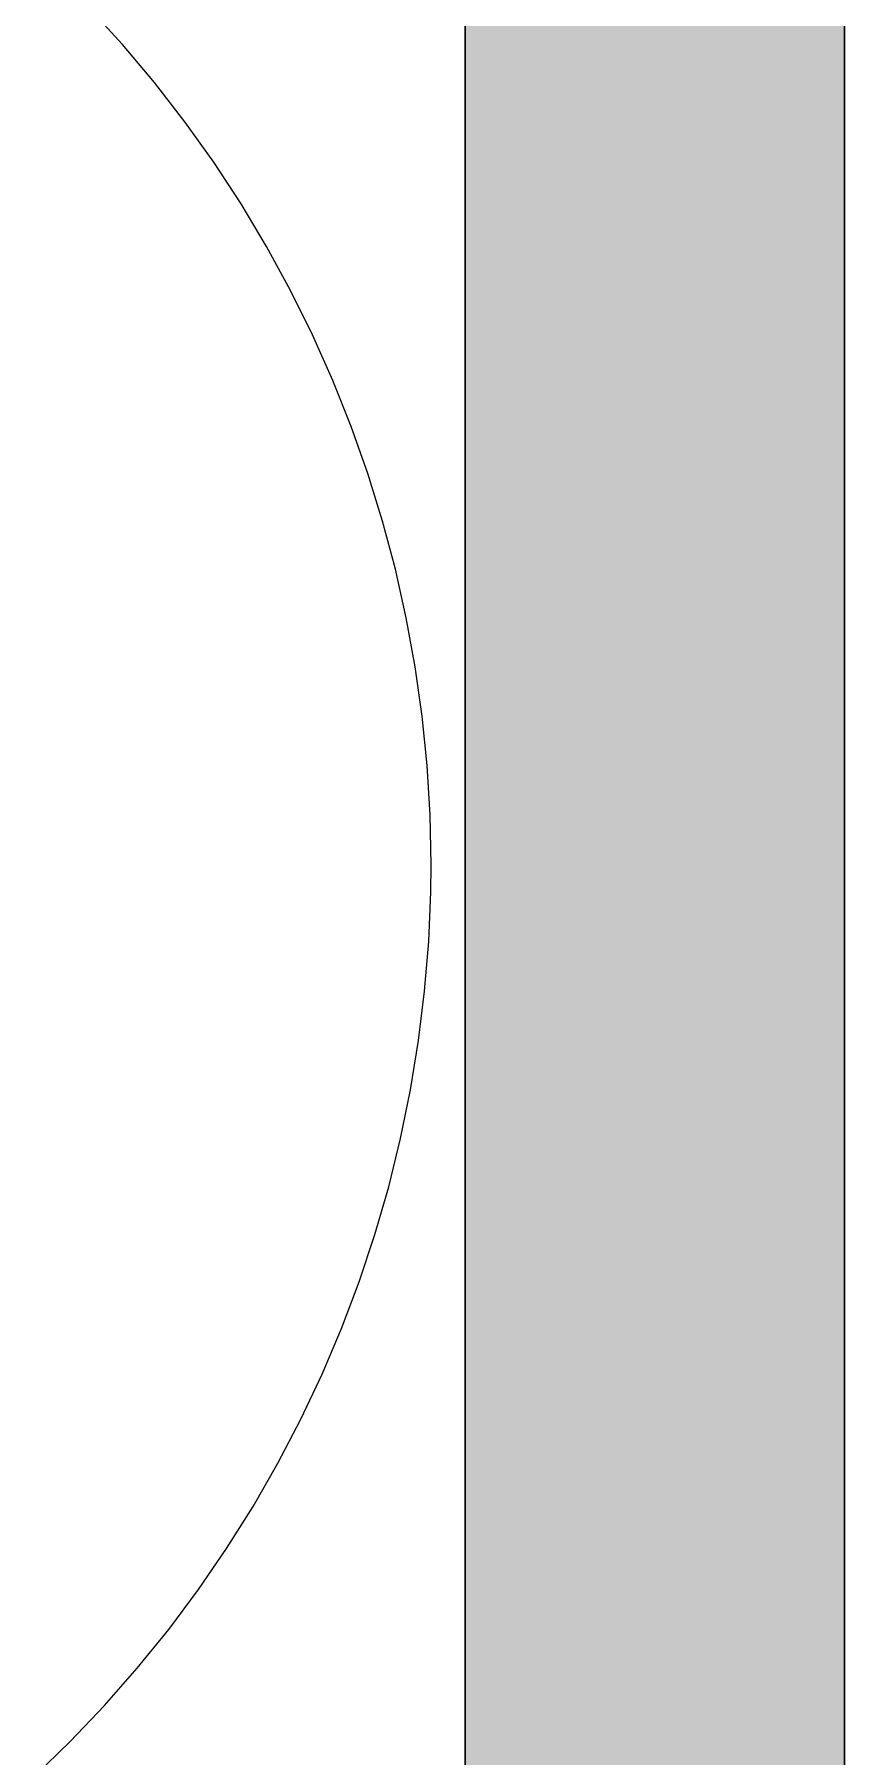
# Model space of a CAD drawing. Header units: millimetres. Extents: x 79795 to 317870, y -36033 to 97293.
# Drawn here: x 167364 to 167624, y 31483 to 32037 of the extents above; entities that cross this region are included whole.
import ezdxf

# ---------------------------------------------------------------- set-up
doc = ezdxf.new("R2010")
doc.units = ezdxf.units.MM
doc.header["$MEASUREMENT"] = 0
for name, color, linetype, lineweight in [('CSM-STL-XX-ZZ-M3-A-XXXX-00001_detached _19_04_21__rvt-1-Level 4$0$A-WALL-PATT', 7, 'CONTINUOUS', 9), ('CSM-STL-XX-ZZ-M3-A-XXXX-00001_detached _19_04_21__rvt-1-Level 4$0$I-WALL', 7, 'CONTINUOUS', 9), ('I-FURN', 8, 'CONTINUOUS', 9)]:
    doc.layers.add(name, color=color, linetype=linetype, lineweight=lineweight)

msp = doc.modelspace()

# ---------------------------------------------------------------- hatches: boundary and pattern name
at = {"layer": 'CSM-STL-XX-ZZ-M3-A-XXXX-00001_detached _19_04_21__rvt-1-Level 4$0$A-WALL-PATT'}
h = msp.add_hatch(color=256, dxfattribs=at)
h.paths.add_polyline_path([(167624.45, 28407.33), (167624.45, 33185.33), (167502.45, 33185.33), (167502.45, 28407.33), (167556.8, 28407.33)], flags=0)
h.paths.add_polyline_path([(167502.45, 34095.33), (167624.45, 34095.33), (167624.45, 34245.33), (167502.45, 34245.33)], flags=0)

# ---------------------------------------------------------------- linework, layer by layer
at = {"layer": 'CSM-STL-XX-ZZ-M3-A-XXXX-00001_detached _19_04_21__rvt-1-Level 4$0$I-WALL', "lineweight": 30}
for p, q in [((167502.45, 33185.33), (167502.45, 29859.33)), ((167624.45, 28529.33), (167624.45, 33185.33))]:
    msp.add_line(p, q, dxfattribs=at)
at = {"layer": 'I-FURN'}
for p, q in [((167392.16, 32033.84), (167381.37, 32045.66)), ((167402.46, 32021.61), (167392.16, 32033.84)), ((167412.27, 32008.97), (167402.46, 32021.61)), ((167421.57, 31995.95), (167412.27, 32008.97)), ((167430.34, 31982.56), (167421.57, 31995.95)), ((167438.56, 31968.84), (167430.34, 31982.56)), ((167446.23, 31954.8), (167438.56, 31968.84)), ((167453.34, 31940.46), (167446.23, 31954.8)), ((167459.86, 31925.86), (167453.34, 31940.46)), ((167465.79, 31911), (167459.86, 31925.86)), ((167471.13, 31895.92), (167465.79, 31911)), ((167475.86, 31880.63), (167471.13, 31895.92)), ((167479.97, 31865.17), (167475.86, 31880.63)), ((167483.46, 31849.56), (167479.97, 31865.17)), ((167486.33, 31833.82), (167483.46, 31849.56)), ((167488.56, 31817.97), (167486.33, 31833.82)), ((167490.16, 31802.05), (167488.56, 31817.97)), ((167491.12, 31786.08), (167490.16, 31802.05)), ((167491.44, 31770.09), (167491.12, 31786.08)), ((167491.34, 31761.45), (167491.44, 31770.09)), ((167490.68, 31745.47), (167491.34, 31761.45)), ((167489.37, 31729.52), (167490.68, 31745.47)), ((167487.43, 31713.64), (167489.37, 31729.52)), ((167484.86, 31697.85), (167487.43, 31713.64)), ((167481.65, 31682.18), (167484.86, 31697.85)), ((167477.83, 31666.64), (167481.65, 31682.18)), ((167473.38, 31651.27), (167477.83, 31666.64)), ((167468.32, 31636.09), (167473.38, 31651.27)), ((167462.66, 31621.13), (167468.32, 31636.09)), ((167456.41, 31606.4), (167462.66, 31621.13)), ((167449.57, 31591.94), (167456.41, 31606.4)), ((167442.16, 31577.76), (167449.57, 31591.94)), ((167434.19, 31563.89), (167442.16, 31577.76)), ((167425.67, 31550.35), (167434.19, 31563.89)), ((167416.62, 31537.16), (167425.67, 31550.35)), ((167407.04, 31524.34), (167416.62, 31537.16)), ((167396.96, 31511.91), (167407.04, 31524.34)), ((167386.39, 31499.9), (167396.96, 31511.91)), ((167375.35, 31488.32), (167386.39, 31499.9)), ((167363.86, 31477.2), (167375.35, 31488.32))]:
    msp.add_line(p, q, dxfattribs=at)

doc.saveas('drawing.dxf')
